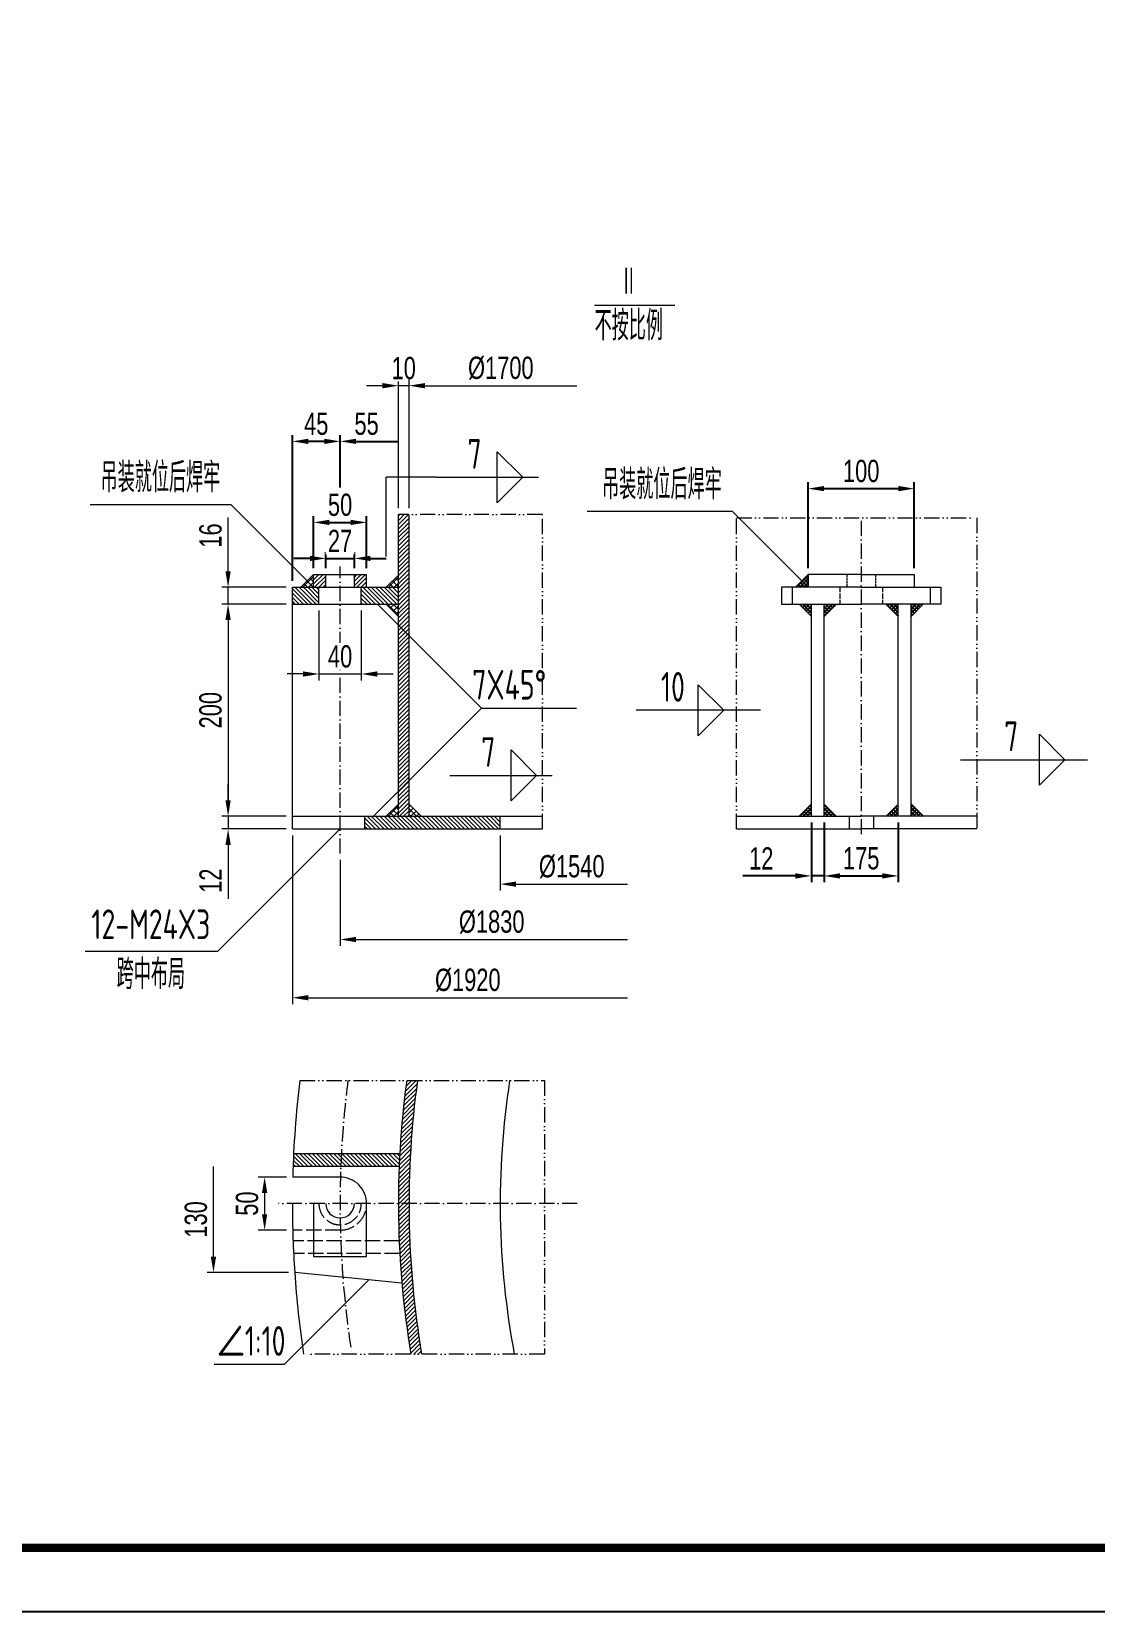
# Model space of a CAD drawing. Header units: millimetres. Extents: x 35105 to 454747, y -53554 to 1224.
# Drawn here: x 437506 to 440014, y -53554 to -49829 of the extents above; entities that cross this region are included whole.
import ezdxf
from ezdxf.enums import TextEntityAlignment as Align

# ---------------------------------------------------------------- set-up
doc = ezdxf.new("R2010")
doc.units = ezdxf.units.MM
for name, pattern in [('ACAD_ISO02W100', [15, 12, -3]), ('ACAD_ISO10W100', [18, 12, -3, 0, -3]), ('ACAD_ISO12W100', [21, 12, -3, 0, -3, 0, -3])]:
    doc.linetypes.add(name, pattern=pattern)
doc.layers.get('Defpoints').update_dxf_attribs({"lineweight": 18})
for name, color, linetype in [('BORDER', 7, 'Continuous'), ('DIM', 6, 'Continuous'), ('标题栏', 3, 'Continuous')]:
    doc.layers.add(name, color=color, linetype=linetype)
for name, color, linetype, lineweight in [('中心线', 1, 'ACAD_ISO10W100', 18), ('双点划线', 3, 'ACAD_ISO12W100', 18), ('明细', 6, 'Continuous', 18), ('标注', 7, 'Continuous', 18), ('细实线', 7, 'Continuous', 18), ('虚线', 6, 'ACAD_ISO02W100', 18)]:
    doc.layers.add(name, color=color, linetype=linetype, lineweight=lineweight)
doc.styles.add('HGCAD', font='HGCAD.SHX', dxfattribs={"width": 0.75, "bigfont": 'HGCADHZ.SHX'})
doc.styles.add('HZ', font='gbenor.shx', dxfattribs={"width": 0.9, "bigfont": 'gbcbig.shx'})
doc.dimstyles.new('LCR-1-15', dxfattribs={"dimscale": 15, "dimtxt": 3.5, "dimasz": 2.5, "dimexe": 1, "dimexo": 1, "dimgap": 1, "dimtad": 1, "dimdec": 1, "dimdsep": 46, "dimtxsty": 'HZ', "dimcen": 0, "dimclrd": 1, "dimclre": 1, "dimclrt": 1, "dimadec": 1, "dimazin": 2, "dimtm": 1e-09, "dimtfac": 0.5, "dimtdec": 1, "dimtmove": 0, "dimatfit": 3, "dimfxl": 1, "dimtfill": 1, "dimlwd": -1, "dimlwe": -1, "dimarcsym": 1})

# ---------------------------------------------------------------- blocks, each defined once
blk = doc.blocks.new('*D247')
at = {"layer": 'Defpoints', "color": 0, "transparency": 16777216}
for p in [(438611, -51709.1), (438910.9, -51839.1), (438910.9, -51839.1)]:
    blk.add_point(p, dxfattribs=at)
at = {"layer": '细实线', "color": 1, "linetype": 'Continuous', "transparency": 16777216}
for p, q in [((438611, -51724.1), (438611, -51854.1)), ((438648.5, -51839.1), (438910.9, -51839.1))]:
    blk.add_line(p, q, dxfattribs=at)
at = {"layer": '细实线', "color": 1, "transparency": 16777216}
blk.add_solid([(438648.5, -51832.9), (438648.5, -51845.4), (438611, -51839.1)], dxfattribs=at)
at = {"layer": '细实线', "color": 1, "transparency": 16777216, "insert": (438779.7, -51797.9), "char_height": 52.5, "attachment_point": 5, "style": 'HGCAD', "bg_fill": 3, "box_fill_scale": 1.1, "bg_fill_color": 256, "bg_fill_true_color": 13158600, "bg_fill_transparency": 632}
blk.add_mtext('%%c1540', dxfattribs=at)
blk = doc.blocks.new('_None')
blk = doc.blocks.new('*D248')
at = {"layer": 'Defpoints', "color": 0, "transparency": 16777216}
for p in [(438233.5, -51767.2), (438910.9, -51839.1), (438910.9, -51969.7)]:
    blk.add_point(p, dxfattribs=at)
at = {"layer": '细实线', "color": 1, "linetype": 'Continuous', "transparency": 16777216}
for p, q in [((438233.5, -51782.2), (438233.5, -51984.7)), ((438271, -51969.7), (438910.9, -51969.7))]:
    blk.add_line(p, q, dxfattribs=at)
at = {"layer": '细实线', "color": 1, "transparency": 16777216}
blk.add_solid([(438271, -51963.4), (438271, -51975.9), (438233.5, -51969.7)], dxfattribs=at)
at = {"layer": '细实线', "color": 1, "transparency": 16777216, "insert": (438591, -51928.4), "char_height": 52.5, "attachment_point": 5, "style": 'HGCAD', "bg_fill": 3, "box_fill_scale": 1.1, "bg_fill_color": 256, "bg_fill_true_color": 13158600, "bg_fill_transparency": 1792}
blk.add_mtext('%%c1830', dxfattribs=at)
blk = doc.blocks.new('*D249')
at = {"layer": 'Defpoints', "color": 0, "transparency": 16777216}
for p in [(438121, -51709.1), (438910.9, -51839.1), (438910.9, -52106.9)]:
    blk.add_point(p, dxfattribs=at)
at = {"layer": '细实线', "color": 1, "linetype": 'Continuous', "transparency": 16777216}
for p, q in [((438121, -51724.1), (438121, -52121.9)), ((438158.5, -52106.9), (438910.9, -52106.9))]:
    blk.add_line(p, q, dxfattribs=at)
at = {"layer": '细实线', "color": 1, "transparency": 16777216}
blk.add_solid([(438158.5, -52100.7), (438158.5, -52113.2), (438121, -52106.9)], dxfattribs=at)
at = {"layer": '细实线', "color": 1, "transparency": 16777216, "insert": (438534.7, -52065.7), "char_height": 52.5, "attachment_point": 5, "style": 'HGCAD', "bg_fill": 3, "box_fill_scale": 1.1, "bg_fill_color": 256, "bg_fill_true_color": 13158600, "bg_fill_transparency": 2532}
blk.add_mtext('%%C1920', dxfattribs=at)
blk = doc.blocks.new('*D250')
at = {"layer": 'Defpoints', "color": 0, "transparency": 16777216}
for p in [(438121, -51179.1), (437969.5, -51679.1), (438121, -51679.1)]:
    blk.add_point(p, dxfattribs=at)
at = {"layer": '细实线', "color": 1, "linetype": 'Continuous', "transparency": 16777216}
for p, q in [((438106, -51179.1), (437954.5, -51179.1)), ((437969.5, -51216.6), (437969.5, -51641.6)), ((438106, -51679.1), (437954.5, -51679.1))]:
    blk.add_line(p, q, dxfattribs=at)
at = {"layer": '细实线', "color": 1, "transparency": 16777216}
for points in [[(437963.2, -51216.6), (437975.7, -51216.6), (437969.5, -51179.1)], [(437963.2, -51641.6), (437975.7, -51641.6), (437969.5, -51679.1)]]:
    blk.add_solid(points, dxfattribs=at)
at = {"layer": '细实线', "color": 1, "transparency": 16777216, "insert": (437928.2, -51429.1), "char_height": 52.5, "attachment_point": 5, "rotation": 90, "style": 'HGCAD', "bg_fill": 3, "box_fill_scale": 1.1, "bg_fill_color": 256, "bg_fill_true_color": 13158600, "bg_fill_transparency": 3077}
blk.add_mtext('200', dxfattribs=at)
blk = doc.blocks.new('*D251')
at = {"layer": 'Defpoints', "color": 0, "transparency": 16777216}
for p in [(437969.5, -51679.1), (438121, -51679.1), (438121, -51709.1)]:
    blk.add_point(p, dxfattribs=at)
at = {"layer": '细实线', "color": 1, "linetype": 'Continuous', "transparency": 16777216}
for p, q in [((437969.5, -51641.6), (437969.5, -51604.1)), ((438106, -51679.1), (437954.5, -51679.1)), ((437969.5, -51679.1), (437969.5, -51709.1)), ((438106, -51709.1), (437954.5, -51709.1)), ((437969.5, -51746.6), (437969.5, -51874.1))]:
    blk.add_line(p, q, dxfattribs=at)
at = {"layer": '细实线', "color": 1, "transparency": 16777216}
for points in [[(437963.2, -51641.6), (437975.7, -51641.6), (437969.5, -51679.1)], [(437963.2, -51746.6), (437975.7, -51746.6), (437969.5, -51709.1)]]:
    blk.add_solid(points, dxfattribs=at)
at = {"layer": '细实线', "color": 1, "transparency": 16777216, "insert": (437928.2, -51831), "char_height": 52.5, "attachment_point": 5, "rotation": 90, "style": 'HGCAD', "bg_fill": 3, "box_fill_scale": 1.1, "bg_fill_color": 256, "bg_fill_true_color": 13158600, "bg_fill_transparency": 3272}
blk.add_mtext('12', dxfattribs=at)
blk = doc.blocks.new('*D252')
at = {"layer": 'Defpoints', "color": 0, "transparency": 16777216}
for p in [(438121, -51139.1), (437969.5, -51179.1), (438121, -51179.1)]:
    blk.add_point(p, dxfattribs=at)
at = {"layer": '细实线', "color": 1, "linetype": 'Continuous', "transparency": 16777216}
for p, q in [((437969.5, -51101.6), (437969.5, -50975.1)), ((438106, -51139.1), (437954.5, -51139.1)), ((437969.5, -51179.1), (437969.5, -51139.1)), ((438106, -51179.1), (437954.5, -51179.1)), ((437969.5, -51216.6), (437969.5, -51254.1))]:
    blk.add_line(p, q, dxfattribs=at)
at = {"layer": '细实线', "color": 1, "transparency": 16777216}
for points in [[(437963.2, -51101.6), (437975.7, -51101.6), (437969.5, -51139.1)], [(437963.2, -51216.6), (437975.7, -51216.6), (437969.5, -51179.1)]]:
    blk.add_solid(points, dxfattribs=at)
at = {"layer": '细实线', "color": 1, "transparency": 16777216, "insert": (437928.2, -51017.3), "char_height": 52.5, "attachment_point": 5, "rotation": 90, "style": 'HGCAD', "bg_fill": 3, "box_fill_scale": 1.1, "bg_fill_color": 256, "bg_fill_true_color": 13158600, "bg_fill_transparency": 1407}
blk.add_mtext('16', dxfattribs=at)
blk = doc.blocks.new('*D253')
at = {"layer": 'Defpoints', "color": 0, "transparency": 16777216}
for p in [(438371, -50967.9), (438396, -50967.9)]:
    blk.add_point(p, dxfattribs=at)
at = {"layer": '细实线', "color": 1, "linetype": 'Continuous', "transparency": 16777216}
for p, q in [((438371, -50952.9), (438371, -50649)), ((438396, -50952.9), (438396, -50649)), ((438333.5, -50664), (438296, -50664)), ((438396, -50664), (438371, -50664)), ((438433.5, -50664), (438471, -50664))]:
    blk.add_line(p, q, dxfattribs=at)
at = {"layer": '细实线', "color": 1, "transparency": 16777216}
for points in [[(438333.5, -50657.8), (438333.5, -50670.3), (438371, -50664)], [(438433.5, -50657.8), (438433.5, -50670.3), (438396, -50664)]]:
    blk.add_solid(points, dxfattribs=at)
at = {"layer": '细实线', "color": 1, "transparency": 16777216, "insert": (438383.5, -50622.8), "char_height": 52.5, "attachment_point": 5, "style": 'HGCAD', "bg_fill": 3, "box_fill_scale": 1.1, "bg_fill_color": 256, "bg_fill_true_color": 13158600, "bg_fill_transparency": 2677}
blk.add_mtext('10', dxfattribs=at)
at = {"layer": 'Defpoints', "color": 0, "transparency": 16777216}
blk.add_point((438371, -50664), dxfattribs=at)
blk = doc.blocks.new('*D254')
at = {"layer": 'Defpoints', "color": 0, "transparency": 16777216}
for p in [(438791.4, -50664), (438791.4, -50664), (438396, -50967.9)]:
    blk.add_point(p, dxfattribs=at)
at = {"layer": '细实线', "color": 1, "linetype": 'Continuous', "transparency": 16777216}
for p, q in [((438396, -50952.9), (438396, -50649)), ((438433.5, -50664), (438791.4, -50664))]:
    blk.add_line(p, q, dxfattribs=at)
at = {"layer": '细实线', "color": 1, "transparency": 16777216}
blk.add_solid([(438433.5, -50657.8), (438433.5, -50670.3), (438396, -50664)], dxfattribs=at)
at = {"layer": '细实线', "color": 1, "transparency": 16777216, "insert": (438612.5, -50622.8), "char_height": 52.5, "attachment_point": 5, "style": 'HGCAD', "bg_fill": 3, "box_fill_scale": 1.1, "bg_fill_color": 256, "bg_fill_true_color": 13158600, "bg_fill_transparency": 1272}
blk.add_mtext('%%C1700', dxfattribs=at)
blk = doc.blocks.new('*D255')
at = {"layer": 'Defpoints', "color": 0, "transparency": 16777216}
for p in [(438183.5, -51179.1), (438283.5, -51179.1)]:
    blk.add_point(p, dxfattribs=at)
at = {"layer": '细实线', "color": 1, "linetype": 'Continuous', "transparency": 16777216}
for p, q in [((438183.5, -51194.1), (438183.5, -51358.7)), ((438283.5, -51194.1), (438283.5, -51358.7)), ((438146, -51343.7), (438108.5, -51343.7)), ((438183.5, -51343.7), (438283.5, -51343.7)), ((438321, -51343.7), (438358.5, -51343.7))]:
    blk.add_line(p, q, dxfattribs=at)
at = {"layer": '细实线', "color": 1, "transparency": 16777216}
for points in [[(438146, -51337.5), (438146, -51350), (438183.5, -51343.7)], [(438321, -51337.5), (438321, -51350), (438283.5, -51343.7)]]:
    blk.add_solid(points, dxfattribs=at)
at = {"layer": '细实线', "color": 1, "transparency": 16777216, "insert": (438233.5, -51302.5), "char_height": 52.5, "attachment_point": 5, "style": 'HGCAD', "bg_fill": 3, "box_fill_scale": 1.1, "bg_fill_color": 256, "bg_fill_true_color": 13158600, "bg_fill_transparency": 1417}
blk.add_mtext('40', dxfattribs=at)
at = {"layer": 'Defpoints', "color": 0, "transparency": 16777216}
blk.add_point((438283.5, -51343.7), dxfattribs=at)
blk = doc.blocks.new('*D256')
at = {"layer": 'Defpoints', "color": 0, "transparency": 16777216}
for p in [(437935, -52504.6), (437935, -52504.6), (438126.6, -52754.8)]:
    blk.add_point(p, dxfattribs=at)
at = {"layer": '细实线', "color": 1, "linetype": 'Continuous', "transparency": 16777216}
for p, q in [((437935, -52717.3), (437935, -52504.6)), ((438111.6, -52754.8), (437920, -52754.8))]:
    blk.add_line(p, q, dxfattribs=at)
at = {"layer": '细实线', "color": 1, "transparency": 16777216}
blk.add_solid([(437928.7, -52717.3), (437941.2, -52717.3), (437935, -52754.8)], dxfattribs=at)
at = {"layer": '细实线', "color": 1, "transparency": 16777216, "insert": (437893.7, -52629.7), "char_height": 52.5, "attachment_point": 5, "rotation": 90, "style": 'HGCAD', "bg_fill": 3, "box_fill_scale": 1.1, "bg_fill_color": 256, "bg_fill_true_color": 13158600, "bg_fill_transparency": 862}
blk.add_mtext('130', dxfattribs=at)
blk = doc.blocks.new('*D257')
at = {"layer": 'Defpoints', "color": 0, "transparency": 16777216}
for p in [(438121.9, -52529.8), (438055.6, -52654.8), (438121.9, -52654.8)]:
    blk.add_point(p, dxfattribs=at)
at = {"layer": '细实线', "color": 1, "linetype": 'Continuous', "transparency": 16777216}
for p, q in [((438106.9, -52529.8), (438040.6, -52529.8)), ((438055.6, -52567.3), (438055.6, -52617.3)), ((438106.9, -52654.8), (438040.6, -52654.8))]:
    blk.add_line(p, q, dxfattribs=at)
at = {"layer": '细实线', "color": 1, "transparency": 16777216}
for points in [[(438049.3, -52567.3), (438061.8, -52567.3), (438055.6, -52529.8)], [(438049.3, -52617.3), (438061.8, -52617.3), (438055.6, -52654.8)]]:
    blk.add_solid(points, dxfattribs=at)
at = {"layer": '细实线', "color": 1, "transparency": 16777216, "insert": (438014.3, -52592.3), "char_height": 52.5, "attachment_point": 5, "rotation": 90, "style": 'HGCAD', "bg_fill": 3, "box_fill_scale": 1.1, "bg_fill_color": 256, "bg_fill_true_color": 13158600, "bg_fill_transparency": 3302}
blk.add_mtext('50', dxfattribs=at)
blk = doc.blocks.new('*D270')
at = {"layer": 'Defpoints', "color": 0, "transparency": 16777216}
for p in [(439587.2, -50906.7), (439337.2, -51109.1), (439587.2, -51109.1)]:
    blk.add_point(p, dxfattribs=at)
at = {"layer": '标题栏', "color": 1, "linetype": 'Continuous', "transparency": 16777216}
for p, q in [((439337.2, -51094.1), (439337.2, -50891.7)), ((439374.7, -50906.7), (439549.7, -50906.7)), ((439587.2, -51094.1), (439587.2, -50891.7))]:
    blk.add_line(p, q, dxfattribs=at)
at = {"layer": '标题栏', "color": 1, "transparency": 16777216}
for points in [[(439374.7, -50900.4), (439374.7, -50912.9), (439337.2, -50906.7)], [(439549.7, -50900.4), (439549.7, -50912.9), (439587.2, -50906.7)]]:
    blk.add_solid(points, dxfattribs=at)
at = {"layer": '标题栏', "color": 1, "transparency": 16777216, "insert": (439462.2, -50865.4), "char_height": 52.5, "attachment_point": 5, "style": 'HGCAD', "bg_fill": 3, "box_fill_scale": 1.1, "bg_fill_color": 256, "bg_fill_true_color": 13158600, "bg_fill_transparency": 692}
blk.add_mtext('100', dxfattribs=at)
blk = doc.blocks.new('*D271')
at = {"layer": 'Defpoints', "color": 0, "transparency": 16777216}
for p in [(439374.7, -51679.1), (439549.7, -51679.1), (439549.7, -51819.7)]:
    blk.add_point(p, dxfattribs=at)
at = {"layer": '标题栏', "color": 1, "linetype": 'Continuous', "transparency": 16777216}
for p, q in [((439374.7, -51694.1), (439374.7, -51834.7)), ((439549.7, -51694.1), (439549.7, -51834.7)), ((439412.2, -51819.7), (439512.2, -51819.7))]:
    blk.add_line(p, q, dxfattribs=at)
at = {"layer": '标题栏', "color": 1, "transparency": 16777216}
for points in [[(439412.2, -51813.5), (439412.2, -51826), (439374.7, -51819.7)], [(439512.2, -51813.5), (439512.2, -51826), (439549.7, -51819.7)]]:
    blk.add_solid(points, dxfattribs=at)
at = {"layer": '标题栏', "color": 1, "transparency": 16777216, "insert": (439462.2, -51778.5), "char_height": 52.5, "attachment_point": 5, "style": 'HGCAD', "bg_fill": 3, "box_fill_scale": 1.1, "bg_fill_color": 256, "bg_fill_true_color": 13158600, "bg_fill_transparency": 3052}
blk.add_mtext('175', dxfattribs=at)
blk = doc.blocks.new('*D272')
at = {"layer": 'Defpoints', "color": 0, "transparency": 16777216}
for p in [(439344.7, -51679.1), (439374.7, -51679.1), (439344.7, -51819.7)]:
    blk.add_point(p, dxfattribs=at)
at = {"layer": '标题栏', "color": 1, "linetype": 'Continuous', "transparency": 16777216}
for p, q in [((439344.7, -51694.1), (439344.7, -51834.7)), ((439374.7, -51694.1), (439374.7, -51834.7)), ((439307.2, -51819.7), (439183.4, -51819.7)), ((439374.7, -51819.7), (439344.7, -51819.7)), ((439412.2, -51819.7), (439449.7, -51819.7))]:
    blk.add_line(p, q, dxfattribs=at)
at = {"layer": '标题栏', "color": 1, "transparency": 16777216}
for points in [[(439307.2, -51813.5), (439307.2, -51826), (439344.7, -51819.7)], [(439412.2, -51813.5), (439412.2, -51826), (439374.7, -51819.7)]]:
    blk.add_solid(points, dxfattribs=at)
at = {"layer": '标题栏', "color": 1, "transparency": 16777216, "insert": (439226.5, -51778.5), "char_height": 52.5, "attachment_point": 5, "style": 'HGCAD', "bg_fill": 3, "box_fill_scale": 1.1, "bg_fill_color": 256, "bg_fill_true_color": 13158600, "bg_fill_transparency": 2607}
blk.add_mtext('{\\Fhgcad,hgcadhz|c134;12}', dxfattribs=at)
blk = doc.blocks.new('*D273')
at = {"layer": 'Defpoints', "color": 0, "transparency": 16777216}
for p in [(438199.8, -51109.1), (438267.3, -51109.1)]:
    blk.add_point(p, dxfattribs=at)
at = {"layer": '标题栏', "color": 1, "linetype": 'Continuous', "transparency": 16777216}
for p, q in [((438199.8, -51094.1), (438199.8, -51056.2)), ((438267.3, -51094.1), (438267.3, -51056.2)), ((438162.3, -51071.2), (438124.8, -51071.2)), ((438199.8, -51071.2), (438267.3, -51071.2)), ((438304.8, -51071.2), (438342.3, -51071.2))]:
    blk.add_line(p, q, dxfattribs=at)
at = {"layer": '标题栏', "color": 1, "transparency": 16777216}
for points in [[(438162.3, -51065), (438162.3, -51077.5), (438199.8, -51071.2)], [(438304.8, -51065), (438304.8, -51077.5), (438267.3, -51071.2)]]:
    blk.add_solid(points, dxfattribs=at)
at = {"layer": '标题栏', "color": 1, "transparency": 16777216, "insert": (438233.5, -51030), "char_height": 52.5, "attachment_point": 5, "style": 'HGCAD', "bg_fill": 3, "box_fill_scale": 1.1, "bg_fill_color": 256, "bg_fill_true_color": 13158600, "bg_fill_transparency": 4547}
blk.add_mtext('27', dxfattribs=at)
at = {"layer": 'Defpoints', "color": 0, "transparency": 16777216}
blk.add_point((438267.3, -51071.2), dxfattribs=at)
blk = doc.blocks.new('*D274')
at = {"layer": 'Defpoints', "color": 0, "transparency": 16777216}
for p in [(438296, -50986.3), (438171, -51109.1), (438296, -51109.1)]:
    blk.add_point(p, dxfattribs=at)
at = {"layer": '标题栏', "color": 1, "linetype": 'Continuous', "transparency": 16777216}
for p, q in [((438171, -51094.1), (438171, -50971.3)), ((438208.5, -50986.3), (438258.5, -50986.3)), ((438296, -51094.1), (438296, -50971.3))]:
    blk.add_line(p, q, dxfattribs=at)
at = {"layer": '标题栏', "color": 1, "transparency": 16777216}
for points in [[(438208.5, -50980.1), (438208.5, -50992.6), (438171, -50986.3)], [(438258.5, -50980.1), (438258.5, -50992.6), (438296, -50986.3)]]:
    blk.add_solid(points, dxfattribs=at)
at = {"layer": '标题栏', "color": 1, "transparency": 16777216, "insert": (438233.5, -50945.1), "char_height": 52.5, "attachment_point": 5, "style": 'HGCAD', "bg_fill": 3, "box_fill_scale": 1.1, "bg_fill_color": 256, "bg_fill_true_color": 13158600, "bg_fill_transparency": 2617}
blk.add_mtext('50', dxfattribs=at)
blk = doc.blocks.new('*D275')
at = {"layer": 'Defpoints', "color": 0, "transparency": 16777216}
for p in [(438121, -50795.3), (438233.5, -50918.8), (438121, -51139.1)]:
    blk.add_point(p, dxfattribs=at)
at = {"layer": '标题栏', "color": 1, "linetype": 'Continuous', "transparency": 16777216}
for p, q in [((438121, -51124.1), (438121, -50780.3)), ((438196, -50795.3), (438158.5, -50795.3)), ((438233.5, -50903.8), (438233.5, -50780.3))]:
    blk.add_line(p, q, dxfattribs=at)
at = {"layer": '标题栏', "color": 1, "transparency": 16777216}
for points in [[(438158.5, -50789), (438158.5, -50801.5), (438121, -50795.3)], [(438196, -50789), (438196, -50801.5), (438233.5, -50795.3)]]:
    blk.add_solid(points, dxfattribs=at)
at = {"layer": '标题栏', "color": 1, "transparency": 16777216, "insert": (438177.3, -50754), "char_height": 52.5, "attachment_point": 5, "style": 'HGCAD', "bg_fill": 3, "box_fill_scale": 1.1, "bg_fill_color": 256, "bg_fill_true_color": 13158600, "bg_fill_transparency": 3367}
blk.add_mtext('45', dxfattribs=at)
blk = doc.blocks.new('*D276')
at = {"layer": 'Defpoints', "color": 0, "transparency": 16777216}
for p in [(438371, -50795.3), (438371, -50795.3), (438233.5, -50850)]:
    blk.add_point(p, dxfattribs=at)
at = {"layer": '标题栏', "color": 1, "linetype": 'Continuous', "transparency": 16777216}
for p, q in [((438233.5, -50835), (438233.5, -50780.3)), ((438271, -50795.3), (438371, -50795.3))]:
    blk.add_line(p, q, dxfattribs=at)
at = {"layer": '标题栏', "color": 1, "transparency": 16777216}
blk.add_solid([(438271, -50789), (438271, -50801.5), (438233.5, -50795.3)], dxfattribs=at)
at = {"layer": '标题栏', "color": 1, "transparency": 16777216, "insert": (438296, -50754), "char_height": 52.5, "attachment_point": 5, "style": 'HGCAD', "bg_fill": 3, "box_fill_scale": 1.1, "bg_fill_color": 256, "bg_fill_true_color": 13158600, "bg_fill_transparency": 3092}
blk.add_mtext('55', dxfattribs=at)

msp = doc.modelspace()

# ---------------------------------------------------------------- hatches: boundary and pattern name
at = {"layer": '明细'}
h = msp.add_hatch(dxfattribs=at)
h.set_pattern_fill('ANSI37', color=0, scale=3, style=0)
h.paths.add_polyline_path([(438371.04823, -51179.14174), (438342.40942, -51179.14174), (438371.04823, -51207.78055)])
h.paths.add_polyline_path([(438342.40942, -51139.14174), (438371.04823, -51139.14174), (438371.04823, -51110.50292)])
h.paths.add_polyline_path([(438371.04823, -51679.14174), (438371.04823, -51650.50292), (438342.40942, -51679.14174)])
h.paths.add_polyline_path([(438396.04823, -51650.50292), (438396.04823, -51679.14174), (438424.68705, -51679.14174)])
h.paths.add_polyline_path([(438171.04823, -51139.14174), (438171.04823, -51109.14174), (438141.04823, -51139.14174)])
at = {"layer": '标题栏'}
h = msp.add_hatch(dxfattribs=at)
h.set_pattern_fill('ANSI37', color=0, scale=2, style=0)
h.paths.add_polyline_path([(439337.16723, -51109.14174), (439307.16723, -51139.14174), (439337.16723, -51139.14174)])
h.paths.add_polyline_path([(439344.66723, -51179.14174), (439316.02842, -51179.14174), (439344.66723, -51207.78055)])
h.paths.add_polyline_path([(439403.30605, -51179.14174), (439374.66723, -51179.14174), (439374.66723, -51207.78055)])
h.paths.add_polyline_path([(439549.66723, -51207.78055), (439549.66723, -51179.14174), (439521.02842, -51179.14174)])
h.paths.add_polyline_path([(439579.66723, -51207.78055), (439608.30605, -51179.14174), (439579.66723, -51179.14174)])
h.paths.add_polyline_path([(439374.66723, -51650.50292), (439374.66723, -51679.14174), (439403.30605, -51679.14174)])
h.paths.add_polyline_path([(439344.66723, -51650.50292), (439316.02842, -51679.14174), (439344.66723, -51679.14174)])
h.paths.add_polyline_path([(439521.02842, -51679.14174), (439549.66723, -51679.14174), (439549.66723, -51650.50292)])
h.paths.add_polyline_path([(439579.66723, -51650.50292), (439579.66723, -51679.14174), (439608.30605, -51679.14174)])
at = {"layer": '细实线'}
h = msp.add_hatch(dxfattribs=at)
h.set_pattern_fill('JIS_WOOD', color=256, scale=10, angle=180, style=0)
h.set_pattern_definition([(225, (1960.228, 3517.711), (4.99999999, -4.99999999), [])])
h.paths.add_polyline_path([(438396.04823, -50967.86838), (438371.04823, -50967.86838), (438371.04823, -51679.14174), (438396.04823, -51679.14174)])
h.paths.add_polyline_path([(438296.04823, -51109.14174), (438267.29823, -51109.14174), (438267.29823, -51139.14174), (438296.04823, -51139.14174)])
h.paths.add_polyline_path([(438199.79823, -51109.14174), (438171.04823, -51109.14174), (438171.04823, -51139.14174), (438199.79823, -51139.14174)])
h = msp.add_hatch(dxfattribs=at)
h.set_pattern_fill('JIS_WOOD', color=256, scale=10, angle=90, style=0)
h.set_pattern_definition([(135, (1960.228, 3517.711), (-4.99999999, -4.99999999), [])])
h.paths.add_polyline_path([(438283.54823, -51139.14174), (438283.54823, -51179.14174), (438371.04823, -51179.14174), (438371.04823, -51139.14174)])
h.paths.add_polyline_path([(438121.04823, -51139.14174), (438121.04823, -51179.14174), (438183.54823, -51179.14174), (438183.54823, -51139.14174)])
h.paths.add_polyline_path([(438611.04823, -51709.14174), (438611.04823, -51679.14174), (438291.04823, -51679.14174), (438291.04823, -51709.14174)])
h = msp.add_hatch(dxfattribs=at)
h.set_pattern_fill('JIS_WOOD', color=256, scale=10, angle=180, style=0)
h.set_pattern_definition([(225, (4184.139, 3129.4045), (4.99999999, -4.99999999), [])])
h.paths.add_polyline_path([(438371.04823, -52592.33748), (438396.04823, -52592.33748, -0.0342743333), (438415.9718, -52302.03035), (438390.73798, -52302.03035, 0.0338730163)])
h.paths.add_polyline_path([(438400.50633, -52947.02334), (438425.8578, -52947.02334, -0.0419485491), (438396.04823, -52592.33748), (438371.04823, -52592.33748, 0.0414556654)])
h = msp.add_hatch(dxfattribs=at)
h.set_pattern_fill('JIS_WOOD', color=256, scale=10, angle=90, style=0)
h.set_pattern_definition([(135, (4184.139, 3129.4045), (-4.99999999, -4.99999999), [])])
h.paths.add_polyline_path([(438372.82949, -52504.83748, -0.0034923859), (438374.26139, -52474.83748), (438236.56798, -52474.83748, 0.0032820205), (438235.22234, -52504.83748)])
h.paths.add_polyline_path([(438235.22234, -52504.83748, -0.0032820205), (438236.56798, -52474.83748), (438123.92626, -52474.83748, 0.0031278846), (438122.64381, -52504.83748)])

# ---------------------------------------------------------------- linework, layer by layer
at = {"layer": 'BORDER', "color": 4, "linetype": 'Continuous', "lineweight": -3, "ltscale": 5, "const_width": 20}
msp.add_lwpolyline([(433358.56471, -53403.70516), (433358.56471, -44793.70516), (445433.56471, -44793.70516), (445433.56471, -53403.70516)], close=True, dxfattribs=at)
at = {"layer": 'DIM', "color": 0}
msp.add_lwpolyline([(445583.56471, -53553.70516), (445583.56471, -44643.70516), (432983.56471, -44643.70516), (432983.56471, -53553.70516)], close=True, dxfattribs=at)
at = {"layer": '中心线', "ltscale": 3}
for p, q in [((439462.16723, -50982.28203), (439462.16723, -51737.4025)), ((438233.54823, -51767.19038), (438233.54823, -51090.61081)), ((438792.80166, -52592.33748), (438088.18235, -52592.33748))]:
    msp.add_line(p, q, dxfattribs=at)
msp.add_arc((440521.04823, -52592.33748), 2287.5, 172.70891794, 188.91992404, dxfattribs=at)
at = {"layer": '双点划线', "ltscale": 3}
for points in [[(438710.88251, -51709.14174), (438710.88251, -50967.86838), (438371.04823, -50967.86838)], [(439168.23364, -51709.14174), (439168.23364, -50975.77547), (439734.46358, -50975.77547), (439734.46358, -51709.14174)], [(438138.6709, -52302.03035), (438715.57218, -52302.03035), (438715.57218, -52947.02334), (438147.40168, -52947.02334)]]:
    msp.add_lwpolyline(points, dxfattribs=at)
at = {"layer": '明细', "color": 0}
msp.add_line((438371.04823, -51620.04012), (438311.94661, -51679.14174), dxfattribs=at)
at = {"layer": '标注'}
msp.add_line((438101.98033, -52971.27341), (437936.93669, -52971.27341), dxfattribs=at)
at = {"layer": '细实线'}
for p, q in [((438833.09805, -50473.8263), (439022.41376, -50473.8263)), ((437976.54809, -50944.6416), (437643.97189, -50944.6416)), ((438371.04823, -51679.14174), (438371.04823, -50967.86838)), ((438396.04823, -51679.14174), (438396.04823, -50967.86838)), ((439158.98318, -50960.95769), (438815.99422, -50960.95769)), ((438171.04823, -51109.14174), (438141.04823, -51139.14174)), ((438171.04823, -51139.14174), (438171.04823, -51109.14174)), ((438199.79823, -51139.14174), (438199.79823, -51109.14174)), ((438267.29823, -51139.14174), (438267.29823, -51109.14174)), ((438296.04823, -51139.14174), (438296.04823, -51109.14174)), ((438371.04823, -51110.50292), (438342.40942, -51139.14174)), ((439337.16723, -51109.14174), (439307.16723, -51139.14174)), ((439462.16723, -51109.14174), (439337.16723, -51109.14174)), ((439337.16723, -51109.14174), (439337.16723, -51139.14174)), ((439462.16723, -51109.14174), (439587.16723, -51109.14174)), ((439587.16723, -51109.14174), (439587.16723, -51139.14174)), ((438121.04823, -51709.14174), (438121.04823, -51139.14174)), ((438183.54823, -51179.14174), (438183.54823, -51139.14174)), ((438283.54823, -51179.14174), (438283.54823, -51139.14174)), ((439462.16723, -51139.14174), (439274.36723, -51139.14174)), ((439274.36723, -51139.14174), (439274.36723, -51179.14174)), ((439462.16723, -51139.14174), (439299.66723, -51139.14174)), ((439299.66723, -51139.14174), (439299.66723, -51179.14174)), ((439462.16723, -51139.14174), (439649.96723, -51139.14174)), ((439624.66723, -51139.14174), (439624.66723, -51179.14174)), ((439649.96723, -51139.14174), (439649.96723, -51179.14174)), ((439274.36723, -51179.14174), (439462.16723, -51179.14174)), ((439299.66723, -51179.14174), (439462.16723, -51179.14174)), ((439344.66723, -51207.78055), (439316.02842, -51179.14174)), ((439344.66723, -51679.14174), (439344.66723, -51179.14174)), ((439374.66723, -51679.14174), (439374.66723, -51179.14174)), ((439374.66723, -51207.78055), (439403.30605, -51179.14174)), ((439649.96723, -51179.14174), (439462.16723, -51179.14174)), ((439549.66723, -51207.78055), (439521.02842, -51179.14174)), ((439549.66723, -51679.14174), (439549.66723, -51179.14174)), ((439579.66723, -51679.14174), (439579.66723, -51179.14174)), ((439579.66723, -51207.78055), (439608.30605, -51179.14174)), ((439078.09489, -51489.14174), (439078.09489, -51369.14174)), ((439078.09489, -51369.14174), (439138.09489, -51429.14174)), ((438371.04823, -51620.04012), (438566.94661, -51424.14174)), ((438566.94661, -51424.14174), (438790.57289, -51424.14174)), ((439224.53748, -51429.14174), (438931.6523, -51429.14174)), ((439078.09489, -51489.14174), (439138.09489, -51429.14174)), ((439882.38836, -51605.8273), (439882.38836, -51485.8273)), ((439882.38836, -51485.8273), (439942.38836, -51545.8273)), ((438636.5311, -51642.78742), (438636.5311, -51522.78742)), ((438636.5311, -51522.78742), (438696.5311, -51582.78742)), ((439696.3528, -51545.8273), (439995.91279, -51545.8273)), ((439882.38836, -51605.8273), (439942.38836, -51545.8273)), ((438492.40255, -51582.78742), (438733.7647, -51582.78742)), ((438636.5311, -51642.78742), (438696.5311, -51582.78742)), ((438371.04823, -51650.50292), (438342.40942, -51679.14174)), ((438396.04823, -51650.50292), (438424.68705, -51679.14174)), ((439344.66723, -51650.50292), (439316.02842, -51679.14174)), ((439374.66723, -51650.50292), (439403.30605, -51679.14174)), ((439549.66723, -51650.50292), (439521.02842, -51679.14174)), ((439549.66723, -51650.50292), (439521.02842, -51679.14174)), ((439579.66723, -51650.50292), (439608.30605, -51679.14174)), ((438291.04823, -51679.14174), (438291.04823, -51709.14174)), ((438611.04823, -51709.14174), (438611.04823, -51679.14174)), ((439168.23364, -51679.14174), (439462.16723, -51679.14174)), ((439433.41723, -51679.14174), (439433.41723, -51709.14174)), ((439734.46358, -51679.14174), (439462.16723, -51679.14174)), ((439490.91723, -51679.14174), (439490.91723, -51709.14174)), ((439168.23364, -51709.14174), (439462.16723, -51709.14174)), ((439734.46358, -51709.14174), (439462.16723, -51709.14174)), ((437944.60486, -51998.08511), (437632.1647, -51998.08511)), ((438374.26139, -52474.83748), (438123.92626, -52474.83748)), ((438372.82949, -52504.83748), (438122.64381, -52504.83748)), ((438234.40206, -52529.84331), (438121.86202, -52529.84331)), ((438171.04823, -52592.33748), (438171.04823, -52717.33748)), ((438296.04823, -52717.33748), (438296.04823, -52592.33748)), ((438171.04823, -52717.33748), (438296.04823, -52717.33748)), ((438379.26353, -52780.10935), (438126.55585, -52754.83748))]:
    msp.add_line(p, q, dxfattribs=at)
for points in [[(438171.04823, -51109.14174), (438296.04823, -51109.14174)], [(438121.04823, -51139.14174), (438371.04823, -51139.14174)], [(438121.04823, -51179.14174), (438371.04823, -51179.14174)], [(438121.04823, -51679.14174), (438711.38645, -51679.14174)], [(438121.04823, -51709.14174), (438710.88251, -51709.14174)]]:
    msp.add_lwpolyline(points, dxfattribs=at)
for points in [[(439330.34782, -51193.46115, 0, 12.5, 0), (439314.98884, -51227.67155, 0, 0, 0), (439224.53748, -51429.14174, 0, 0, 0)], [(439579.66723, -51429.14174, 0, 12.5, 0), (439606.18374, -51455.65824, 0, 0, 0), (439696.3528, -51545.8273, 0, 0, 0)], [(438410.36764, -51664.82233, 0, 12.5, 0), (438436.88414, -51638.30583, 0, 0, 0), (438492.40255, -51582.78742, 0, 0, 0)]]:
    msp.add_lwpolyline(points, format="xyseb", dxfattribs=at)
for centre, radius, start, end in [((440521.04823, -52592.33748), 2400, 173.05241457, 178.507893), ((440521.04823, -52592.33748), 2150, 172.23984354, 189.49550158), ((440521.04823, -52592.33748), 2125, 172.14797514, 189.6082661), ((440521.04823, -52592.33748), 1910, 171.25754326, 190.701912), ((438233.54823, -52592.33748), 62.5, 0, 90.78275358), ((440521.04823, -52592.33748), 2400, 180, 183.882372), ((438233.54823, -52592.33748), 33.75, 180, 0), ((440521.04823, -52592.33748), 2400, 183.882372, 188.49863084)]:
    msp.add_arc(centre, radius, start, end, dxfattribs=at)
at = {"layer": '虚线', "ltscale": 0.5}
for p, q in [((439428.41723, -51109.14174), (439428.41723, -51139.14174)), ((439495.91723, -51109.14174), (439495.91723, -51139.14174))]:
    msp.add_line(p, q, dxfattribs=at)
at = {"layer": '虚线'}
for p, q in [((439412.16723, -51139.14174), (439412.16723, -51179.14174)), ((439512.16723, -51139.14174), (439512.16723, -51179.14174))]:
    msp.add_line(p, q, dxfattribs=at)
at = {"layer": '虚线', "ltscale": 3}
for p, q in [((438234.40206, -52654.83165), (438121.86202, -52654.83165)), ((438372.82949, -52679.83748), (438122.64381, -52679.83748)), ((438374.26139, -52709.83748), (438123.92626, -52709.83748))]:
    msp.add_line(p, q, dxfattribs=at)
for radius, start in [(50, 180), (62.5, 269.21724642)]:
    msp.add_arc((438233.54823, -52592.33748), radius, start, 0, dxfattribs=at)

# ---------------------------------------------------------------- texts
at = {"layer": '细实线', "color": 0, "lineweight": -3, "style": 'HZ', "width": 0.8}
for s, p in [('Ⅱ', (438914.25363, -50453.76073)), ('不按比例', (438914.25363, -50557.20069)), ('吊装就位后焊牢', (437809.88037, -50915.31969)), ('吊装就位后焊牢', (438992.31546, -50931.63578)), ('7X45%%D', (438632.324, -51404.01344)), ('10', (439018.18203, -51409.01344)), ('7', (439815.88522, -51525.699)), ('7', (438582.83605, -51562.65912)), ('12-M24X3', (437787.37164, -51968.7632)), ('跨中布局', (437787.37164, -52086.25226)), ('∠1:10', (438024.46112, -52951.14511))]:
    msp.add_text(s, height=70, dxfattribs=at).set_placement(p, align=Align.CENTER)

# ---------------------------------------------------------------- next in the draw order: dimensions: what is measured, and where the dimension line sits
at = {"layer": '标题栏'}
dim = msp.add_linear_dim(base=(439587.16723, -50906.66734), p1=(439337.16723, -51109.14174), p2=(439587.16723, -51109.14174), text='100', dimstyle='LCR-1-15', override={"dimtxsty": 'HGCAD', "dimblk2": 'None', "dimatfit": 1, "dimfxl": 1.25}, dxfattribs=at)
dim.commit()
dim.dimension.update_dxf_attribs({"geometry": '*D270', "text_midpoint": (439462.16723, -50865.41734)})
dim = msp.add_linear_dim(base=(439549.66723, -51819.71876), p1=(439374.66723, -51679.14174), p2=(439549.66723, -51679.14174), dimstyle='LCR-1-15', override={"dimtxsty": 'HGCAD', "dimblk2": 'None', "dimatfit": 1, "dimfxl": 1.25}, dxfattribs=at)
dim.commit()
dim.dimension.update_dxf_attribs({"geometry": '*D271', "text_midpoint": (439462.16723, -51778.46876)})
at = {"layer": '细实线'}
dim = msp.add_linear_dim(base=(438371.04823, -50664.02495), p1=(438396.04823, -50967.86838), p2=(438371.04823, -50967.86838), text='10', dimstyle='LCR-1-15', override={"dimtxsty": 'HGCAD', "dimblk2": 'None', "dimatfit": 1, "dimfxl": 1.25}, dxfattribs=at)
dim.commit()
dim.dimension.update_dxf_attribs({"geometry": '*D253', "text_midpoint": (438383.54823, -50664.02495), "dimtype": 160})
dim = msp.add_linear_dim(base=(437969.45774, -51679.14174), p1=(438121.04823, -51179.14174), p2=(438121.04823, -51679.14174), angle=90, text='200', dimstyle='LCR-1-15', override={"dimtxsty": 'HGCAD', "dimblk2": 'None', "dimatfit": 1, "dimfxl": 1.25}, dxfattribs=at)
dim.commit()
dim.dimension.update_dxf_attribs({"geometry": '*D250', "text_midpoint": (437928.20774, -51429.14174)})
dim = msp.add_linear_dim(base=(438910.87646, -51839.11458), p1=(438611.04823, -51709.14174), p2=(438910.87646, -51839.11458), text='%%c1540', dimstyle='LCR-1-15', override={"dimtxsty": 'HGCAD', "dimblk2": 'None', "dimsah": 1, "dimse2": 1, "dimatfit": 1, "dimfxl": 1.25}, dxfattribs=at)
dim.commit()
dim.dimension.update_dxf_attribs({"geometry": '*D247', "text_midpoint": (438779.71235, -51797.86458)})
dim = msp.add_linear_dim(base=(437934.9913, -52504.61386), p1=(438126.55585, -52754.83748), p2=(437934.9913, -52504.61386), angle=90, text='130', dimstyle='LCR-1-15', override={"dimtxsty": 'HGCAD', "dimblk2": 'None', "dimsah": 1, "dimse2": 1, "dimsd2": 0, "dimatfit": 1, "dimfxl": 1.25}, dxfattribs=at)
dim.commit()
dim.dimension.update_dxf_attribs({"geometry": '*D256', "text_midpoint": (437934.9913, -52629.72567), "dimtype": 160})

# ---------------------------------------------------------------- next in the draw order: linework, layer by layer
at = {"layer": '标注'}
msp.add_line((438300.97371, -52772.28002), (438101.98033, -52971.27341), dxfattribs=at)
at = {"layer": '细实线'}
msp.add_line((439322.16723, -51124.14174), (439158.98318, -50960.95769), dxfattribs=at)

# ---------------------------------------------------------------- next in the draw order: dimensions: what is measured, and where the dimension line sits
at = {"layer": '标题栏'}
dim = msp.add_linear_dim(base=(439344.66723, -51819.71876), p1=(439374.66723, -51679.14174), p2=(439344.66723, -51679.14174), text='{\\Fhgcad,hgcadhz|c134;12}', dimstyle='LCR-1-15', override={"dimtxsty": 'HGCAD', "dimblk2": 'None', "dimatfit": 1, "dimfxl": 1.25}, dxfattribs=at)
dim.commit()
dim.dimension.update_dxf_attribs({"geometry": '*D272', "text_midpoint": (439226.54223, -51778.46876)})
at = {"layer": '细实线'}
for base, p1, p2, text, picture, middle in [((438791.42674, -50664.02495), (438396.04823, -50967.86838), (438791.42674, -50664.02495), '%%C1700', '*D254', (438612.48749, -50622.77495)), ((438910.87646, -51969.67508), (438233.54823, -51767.19038), (438910.87646, -51839.11458), '%%c1830', '*D248', (438590.96235, -51928.42508))]:
    dim = msp.add_linear_dim(base=base, p1=p1, p2=p2, text=text, dimstyle='LCR-1-15', override={"dimtxsty": 'HGCAD', "dimblk2": 'None', "dimsah": 1, "dimse2": 1, "dimatfit": 1, "dimfxl": 1.25}, dxfattribs=at)
    dim.commit()
    dim.dimension.update_dxf_attribs({"geometry": picture, "text_midpoint": middle})
dim = msp.add_linear_dim(base=(437969.45774, -51179.14174), p1=(438121.04823, -51139.14174), p2=(438121.04823, -51179.14174), angle=90, text='16', dimstyle='LCR-1-15', override={"dimtxsty": 'HGCAD', "dimblk2": 'None', "dimatfit": 1, "dimfxl": 1.25}, dxfattribs=at)
dim.commit()
dim.dimension.update_dxf_attribs({"geometry": '*D252', "text_midpoint": (437969.45774, -51017.26674), "dimtype": 160})
dim = msp.add_linear_dim(base=(438055.57453, -52654.83165), p1=(438121.86202, -52529.84331), p2=(438121.86202, -52654.83165), angle=90, text='50', dimstyle='LCR-1-15', override={"dimtxsty": 'HGCAD', "dimblk2": 'None', "dimatfit": 1, "dimfxl": 1.25}, dxfattribs=at)
dim.commit()
dim.dimension.update_dxf_attribs({"geometry": '*D257', "text_midpoint": (438014.32453, -52592.33748)})

# ---------------------------------------------------------------- next in the draw order: linework, layer by layer
for p, q in [((438604.12719, -50939.97471), (438604.12719, -50819.97471)), ((438604.12719, -50819.97471), (438664.12719, -50879.97471)), ((438459.99864, -50879.97471), (438342.26339, -50879.97471)), ((438459.99864, -50879.97471), (438701.36079, -50879.97471)), ((438604.12719, -50939.97471), (438664.12719, -50879.97471))]:
    msp.add_line(p, q, dxfattribs=at)
msp.add_lwpolyline([(439330.34782, -51664.82233, 0, 12.5, 0), (439314.98884, -51630.61193, 0, 0, 0), (439224.53748, -51429.14174, 0, 0, 0)], format="xyseb", dxfattribs=at)

# ---------------------------------------------------------------- next in the draw order: texts
at = {"layer": '细实线', "color": 0, "lineweight": -3, "style": 'HZ', "width": 0.8}
msp.add_text('7', height=70, dxfattribs=at).set_placement((438550.43214, -50859.84641), align=Align.CENTER)

# ---------------------------------------------------------------- next in the draw order: dimensions: what is measured, and where the dimension line sits
at = {"layer": '标题栏'}
dim = msp.add_linear_dim(base=(438267.29823, -51071.20556), p1=(438199.79823, -51109.14174), p2=(438267.29823, -51109.14174), text='27', dimstyle='LCR-1-15', override={"dimtxsty": 'HGCAD', "dimblk2": 'None', "dimatfit": 1, "dimfxl": 1.25}, dxfattribs=at)
dim.commit()
dim.dimension.update_dxf_attribs({"geometry": '*D273', "text_midpoint": (438233.54823, -51071.20556), "dimtype": 160})
at = {"layer": '细实线'}
dim = msp.add_linear_dim(base=(438283.54823, -51343.70316), p1=(438183.54823, -51179.14174), p2=(438283.54823, -51179.14174), text='40', dimstyle='LCR-1-15', override={"dimtxsty": 'HGCAD', "dimblk2": 'None', "dimatfit": 1, "dimfxl": 1.25}, dxfattribs=at)
dim.commit()
dim.dimension.update_dxf_attribs({"geometry": '*D255', "text_midpoint": (438233.54823, -51343.70316), "dimtype": 160})
dim = msp.add_linear_dim(base=(438910.87646, -52106.948), p1=(438121.04823, -51709.14174), p2=(438910.87646, -51839.11458), text='%%C1920', dimstyle='LCR-1-15', override={"dimtxsty": 'HGCAD', "dimblk2": 'None', "dimsah": 1, "dimse2": 1, "dimatfit": 1, "dimfxl": 1.25}, dxfattribs=at)
dim.commit()
dim.dimension.update_dxf_attribs({"geometry": '*D249', "text_midpoint": (438534.71235, -52065.698)})

# ---------------------------------------------------------------- next in the draw order: linework, layer by layer
at = {"layer": '明细', "color": 0}
msp.add_line((438371.04823, -51228.24336), (438321.94661, -51179.14174), dxfattribs=at)
at = {"layer": '细实线'}
for p, q in [((438342.26339, -51067.06192), (438342.26339, -50879.97471)), ((438371.04823, -51207.78055), (438342.40942, -51179.14174)), ((438371.04823, -51228.24336), (438566.94661, -51424.14174))]:
    msp.add_line(p, q, dxfattribs=at)
msp.add_lwpolyline([(438356.72882, -51124.82233, 0, 12.5, 0), (438347.61873, -51088.44574, 0, 0, 0), (438342.26339, -51067.06192, 0, 0, 0)], format="xyseb", dxfattribs=at)

# ---------------------------------------------------------------- next in the draw order: dimensions: what is measured, and where the dimension line sits
at = {"layer": '标题栏'}
dim = msp.add_linear_dim(base=(438296.04823, -50986.30753), p1=(438171.04823, -51109.14174), p2=(438296.04823, -51109.14174), text='50', dimstyle='LCR-1-15', override={"dimtxsty": 'HGCAD', "dimblk2": 'None', "dimatfit": 1, "dimfxl": 1.25}, dxfattribs=at)
dim.commit()
dim.dimension.update_dxf_attribs({"geometry": '*D274', "text_midpoint": (438233.54823, -50986.30753), "dimtype": 160})
at = {"layer": '细实线'}
dim = msp.add_linear_dim(base=(437969.45774, -51679.14174), p1=(438121.04823, -51709.14174), p2=(438121.04823, -51679.14174), angle=90, text='12', dimstyle='LCR-1-15', override={"dimtxsty": 'HGCAD', "dimblk2": 'None', "dimatfit": 1, "dimfxl": 1.25}, dxfattribs=at)
dim.commit()
dim.dimension.update_dxf_attribs({"geometry": '*D251', "text_midpoint": (437969.45774, -51831.01674), "dimtype": 160})

# ---------------------------------------------------------------- next in the draw order: linework, layer by layer
msp.add_line((438233.54823, -51709.14174), (437944.60486, -51998.08511), dxfattribs=at)

# ---------------------------------------------------------------- next in the draw order: dimensions: what is measured, and where the dimension line sits
at = {"layer": '标题栏'}
dim = msp.add_linear_dim(base=(438121.04823, -50795.27049), p1=(438233.54823, -50918.80753), p2=(438121.04823, -51139.14174), text='45', dimstyle='LCR-1-15', override={"dimtxsty": 'HGCAD', "dimblk2": 'None', "dimatfit": 1, "dimfxl": 1.25}, dxfattribs=at)
dim.commit()
dim.dimension.update_dxf_attribs({"geometry": '*D275', "text_midpoint": (438177.29823, -50754.02049)})

# ---------------------------------------------------------------- next in the draw order: linework, layer by layer
at = {"layer": '细实线'}
msp.add_line((438156.04823, -51124.14174), (437976.54809, -50944.6416), dxfattribs=at)

# ---------------------------------------------------------------- next in the draw order: dimensions: what is measured, and where the dimension line sits
at = {"layer": '标题栏'}
dim = msp.add_linear_dim(base=(438371.04823, -50795.27049), p1=(438233.54823, -50850.02655), p2=(438371.04823, -50795.27049), text='55', dimstyle='LCR-1-15', override={"dimtxsty": 'HGCAD', "dimblk2": 'None', "dimsah": 1, "dimatfit": 1, "dimfxl": 1.25}, dxfattribs=at)
dim.commit()
dim.dimension.update_dxf_attribs({"geometry": '*D276', "text_midpoint": (438296.04823, -50795.27049), "dimtype": 160})

doc.saveas('drawing.dxf')
